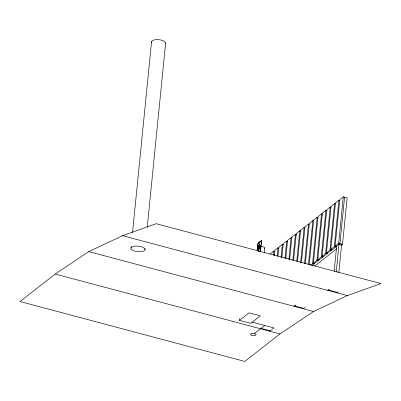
<?xml version="1.0" encoding="UTF-8"?>
<svg xmlns="http://www.w3.org/2000/svg" width="401" height="401" viewBox="0 0 401 401"><rect width="100%" height="100%" fill="white"/><g stroke="black" fill="none" stroke-linecap="round" stroke-linejoin="round"><path stroke-width="0.6" d="M130.977 248.159L131.162 246.289M132.53 232.61L151.583 41.689M145.007 249.638A7.053 2.777 5.7 0 0 134.811 246.139A7.053 2.777 5.7 0 0 134.16 250.911A7.053 2.777 5.7 0 0 145.007 249.638L145.132 248.389M147.242 227.247L165.618 43.168M239.492 320.369L249.106 312.855L260.339 315.853L250.73 323.361L239.492 320.369L239.673 318.559M257.151 250.57L257.888 243.196L261.658 240.52L260.555 251.577M257.407 250.64L258.144 243.267L261.658 240.52M258.725 251.041L259.642 241.823M260.299 251.512L261.402 240.45M264.249 252.986L264.745 248.029M260.55 328.77L260.6 328.254L269.798 330.705L269.743 331.221L273.963 327.923L252.059 322.088M273.317 254.941L273.688 251.221L274.54 251.452M274.028 255.527L274.52 250.57L278.038 247.823L278.89 248.049M274.359 255.462L274.5 254.039M277.236 255.873L278.038 247.823M277.943 256.46L278.87 247.171L282.389 244.425L283.241 244.65M281.091 257.432L282.389 244.425M281.863 257.397L283.226 243.768L286.74 241.021L287.592 241.247M285.011 258.364L286.74 241.021M285.783 258.334L287.577 240.369L291.091 237.623L291.943 237.848M288.926 259.302L291.091 237.623M289.637 259.888L291.928 236.971L295.442 234.224L296.72 234.56M292.845 260.239L295.442 234.224M293.617 260.204L296.279 233.567L299.793 230.821L301.071 231.161M296.765 261.171L299.793 230.821M297.477 261.758L300.63 230.169L304.143 227.422L304.996 227.648M300.62 262.725L304.143 227.422M301.397 262.695L304.981 226.771L308.499 224.019L309.346 224.249M304.539 263.663L308.499 224.019M305.311 263.627L309.331 223.367L312.85 220.62L313.697 220.846M308.459 264.6L312.85 220.62M309.231 264.565L313.682 219.969L317.201 217.222L318.053 217.447M310.364 265.392L312.564 263.678L317.201 217.222M314.675 263.362L313.397 263.021L318.033 216.57L321.552 213.818L322.404 214.049M313.963 262.775L313.838 264.018L312.564 263.678M313.397 263.021L316.915 260.274L321.552 213.818M319.026 259.963L317.747 259.622L322.384 213.167L325.903 210.42L327.181 210.761M318.314 259.377L318.193 260.615L316.915 260.274M317.747 259.622L321.266 256.876L325.903 210.42M323.376 256.565L322.103 256.224L326.74 209.768L330.254 207.021L331.106 207.247M322.665 255.978L322.544 257.216L321.266 256.876M322.103 256.224L325.617 253.477L330.254 207.021M327.727 253.161L326.454 252.82L331.091 206.37L334.604 203.618L335.457 203.848M327.015 252.575L326.895 253.813L325.617 253.477M326.454 252.82L329.968 250.074L334.604 203.618M332.078 249.763L330.805 249.422L335.442 202.966L338.955 200.219L339.807 200.445M331.371 249.176L331.246 250.414L329.968 250.074M330.805 249.422L334.319 246.675L338.955 200.219M336.434 246.364L335.156 246.024L339.792 199.568L343.306 196.821L347.141 197.838L342.504 244.294L341.096 245.392M335.722 245.778L335.597 247.016L334.319 246.675M334.138 271.517L336.7 245.823M335.156 246.024L338.67 243.277L343.306 196.821M336.233 272.154L339.045 243.993M344.584 197.162L339.948 243.613L312.008 265.447M338.8 272.705L341.602 244.67M55.213 274.048L20.05 301.527L244.795 361.421L279.958 333.943L313.537 311.512L347.331 295.577L380.95 283.582L156.205 223.688L122.586 235.678L88.791 251.617L55.213 274.048L279.958 333.943M270.169 253.968L273.688 251.221M314.564 266.129L336.755 248.785M254.455 333.537L264.77 325.477M296.003 304.875L294.128 306.339L294.179 305.823L303.377 308.274L303.321 308.79L305.196 307.326M329.331 289.301L327.923 290.404L327.973 289.888L337.171 292.339L337.116 292.855L338.524 291.753M338.67 243.277L342.504 244.294M339.01 244.349L341.567 245.026M257.888 243.196L258.144 243.267M122.586 235.678L347.331 295.577M88.791 251.617L313.537 311.512M260.961 246.605A2.822 1.113 5.7 0 1 263.998 247.146A2.822 1.113 5.7 0 1 264.495 248.414M259.131 247.552A2.822 1.113 5.7 0 1 260.209 246.71M258.78 251.242A2.206 0.772 -75.1 0 1 259.382 251.648M258.73 251.226A2.206 0.772 -75.1 0 1 259.342 251.688M151.799 42.551A7.053 2.777 5.7 0 1 158.585 39.639A7.053 2.777 5.7 0 1 165.412 43.684M251.753 335.256A2.822 1.113 5.7 0 0 256.089 334.745A2.822 1.113 5.7 0 0 252.008 333.346A2.822 1.113 5.7 0 0 251.753 335.256M259.467 248.379A2.206 0.772 -75.1 0 0 259.693 244.991A2.206 0.772 -75.1 0 0 258.144 247.868A2.206 0.772 -75.1 0 0 259.372 248.45A2.206 0.772 -75.1 0 0 259.678 244.991A2.206 0.772 -75.1 0 0 258.189 247.983A2.206 0.772 -75.1 0 0 259.467 248.379"/></g></svg>
